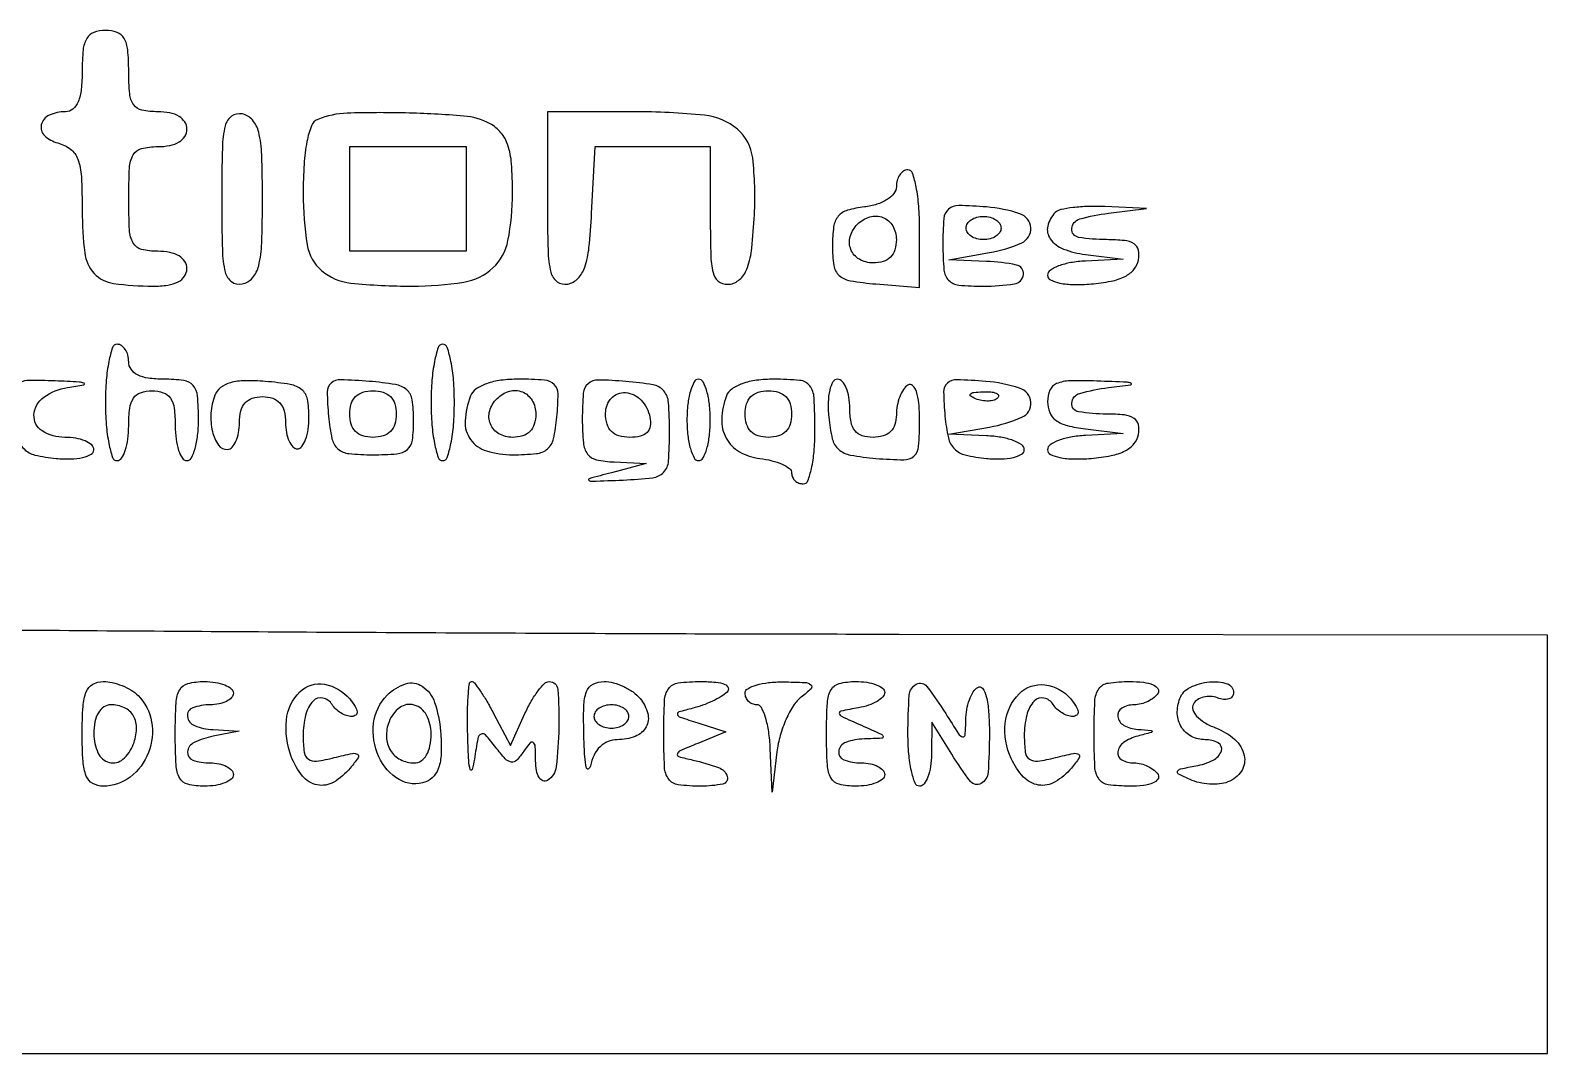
# Model space of a CAD drawing. Extents: x 11 to 262, y 0 to 113.
# Drawn here: x 131.5 to 262, y 0 to 88 of the extents above; entities that cross this region are included whole.
import ezdxf

# ---------------------------------------------------------------- set-up
doc = ezdxf.new("R2010")
doc.units = 0

msp = doc.modelspace()

# ---------------------------------------------------------------- linework, layer by layer
for points in [[(136, 84.5, -0.026079), (135.918056, 82.929992, -0.071689), (135.647073, 81.857224, -0.120165), (135.190992, 81.231359, -0.177291), (134.559017, 81, 0.10666), (133.169057, 80.700082, 0.230131), (132.486541, 79.878794, 0.269931), (132.760615, 78.947802, 0.126016), (133.899384, 78.316061, -0.09932), (134.993386, 77.782503, -0.14423), (135.624443, 76.921615, -0.074063), (135.92625, 75.41895, -0.012589), (136, 72.490357, 0.029338), (136.213188, 68.860199, 0.160249), (137.03117, 67.100444, 0.171432), (138.700417, 66.234974, 0.034704), (142.081787, 66, 0.035349), (143.358016, 66.09034, 0.083558), (144.263631, 66.378503, 0.125617), (144.801862, 66.855082, 0.150151), (145, 67.5, 0.140575), (144.822179, 68.11998, 0.118484), (144.333333, 68.6, 0.088208), (143.543379, 68.90137, 0.04716), (142.5, 69, -0.058662), (141.093239, 69.165617, -0.210352), (140.388889, 69.7, -0.114574), (140.068074, 70.820113, -0.012699), (140, 73.5, -0.012699), (140.068074, 76.179887, -0.114574), (140.388889, 77.3, -0.210352), (141.093239, 77.834383, -0.058662), (142.5, 78, 0.04716), (143.543379, 78.09863, 0.088208), (144.333333, 78.4, 0.118484), (144.822179, 78.88002, 0.140575), (145, 79.5, 0.140575), (144.822179, 80.11998, 0.118484), (144.333333, 80.6, 0.088208), (143.543379, 80.90137, 0.04716), (142.5, 81, -0.050766), (141.13778, 81.138668, -0.189121), (140.428571, 81.6, -0.13443), (140.084309, 82.534425, -0.021436), (140, 84.5, 0.022514), (139.917816, 86.32428, 0.10769), (139.607143, 87.3125, 0.177212), (139.002462, 87.822713, 0.087745), (138, 88, 0.087745), (136.997538, 87.822713, 0.177212), (136.392857, 87.3125, 0.10769), (136.082184, 86.32428, 0.022514)], [(156.25, 80.337719, 0.209103), (155.709523, 79.785887, 0.042385), (155.324572, 78.437127, 0.033172), (155.077326, 76.500487, 0.015167), (155, 73.95185, 0.039149), (155.34569, 69.543558, 0.179438), (156.581269, 67.342972, 0.151498), (159.093674, 66.270726, 0.025673), (164.36283, 66, 0.039688), (168.817702, 66.354169, 0.148759), (171.311374, 67.571141, 0.159278), (172.607969, 69.913708, 0.04744), (173, 74.036245, 0.017891), (172.910581, 76.534365, 0.061029), (172.598293, 78.128361, 0.095066), (172.00749, 79.197249, 0.096524), (171.065741, 79.964816, 0.103195), (168.801687, 80.629938, 0.013728), (163.796592, 80.893544, 0.014563), (158.785732, 80.873702, 0.087836)], [(176, 73.426676, 0.005848), (176.050953, 69.07044, 0.053492), (176.296775, 67.194157, 0.180226), (176.842536, 66.385672, 0.204912), (177.75, 66.186394, 0.156356), (178.621488, 66.660526, 0.10964), (179.203903, 67.623548, 0.055818), (179.571826, 69.316498, 0.012571), (179.799904, 72.259718), (180.099808, 78), (185.049904, 78), (190, 78), (190, 71.926676, 0.008037), (190.054868, 68.513391, 0.066037), (190.308327, 66.98207, 0.199387), (190.852728, 66.321819, 0.170556), (191.75, 66.186394, 0.154675), (192.618899, 66.655427, 0.109921), (193.201465, 67.60575, 0.056618), (193.56989, 69.270034, 0.01302), (193.796388, 72.141901, 0.041611), (193.647291, 77.027506, 0.189749), (192.337547, 79.490594, 0.15323), (189.501161, 80.699636, 0.024716), (183.428571, 81), (176, 81)], [(148, 73.5, 0.005762), (148.050749, 69.096489, 0.053034), (148.296196, 67.204627, 0.179755), (148.842048, 66.390612, 0.206523), (149.75, 66.190371, 0.170314), (150.641835, 66.710094, 0.11824), (151.175171, 67.759066, 0.050515), (151.437138, 69.701715, 0.008274), (151.5, 73.5, 0.008274), (151.437138, 77.298285, 0.050515), (151.175171, 79.240934, 0.11824), (150.641835, 80.289906, 0.170314), (149.75, 80.809629, 0.206523), (148.842048, 80.609388, 0.179755), (148.296196, 79.795373, 0.053034), (148.050749, 77.903511, 0.005762)], [(206, 74.566422, -0.167403), (205.798292, 73.980845, -0.085358), (205.21525, 73.45164, -0.067043), (204.331436, 73.043259, -0.046132), (203.25, 72.816422, 0.042092), (201.792364, 72.522927, 0.150028), (201.005535, 72.006675, 0.139442), (200.611553, 71.112943, 0.034539), (200.5, 69.5, 0.036644), (200.626741, 67.772952, 0.177086), (201.088364, 66.921996, 0.140701), (202.057556, 66.461398, 0.020378), (204.25, 66.189635), (208, 65.879269), (208, 70.939635, 0.018604), (207.927803, 72.879344, 0.030183), (207.70625, 74.513518, 0.030858), (207.389969, 75.717961, 0.323722), (207, 76, 0.141966), (206.61866, 75.889499, 0.099733), (206.29375, 75.578887, 0.084571), (206.074875, 75.114381, 0.068006)], [(206, 70, -0.072254), (205.873159, 69.126841, -0.124864), (205.5, 68.5, -0.124864), (204.873159, 68.126841, -0.072254), (204, 68, -0.130671), (202.822676, 68.31303, -0.169225), (202.094426, 69.150455, -0.166841), (202.038601, 70.268934, -0.126831), (202.666667, 71.333333, -0.126831), (203.731066, 71.961399, -0.166841), (204.849545, 71.905574, -0.169225), (205.68697, 71.177324, -0.130671)], [(210, 69.560365, 0.02097), (210.091254, 67.385489, 0.175), (210.495761, 66.504312, 0.178388), (211.36579, 66.093777, 0.021959), (213.5, 66, 0.038202), (216.15957, 66.203501, 0.337314), (216.927044, 66.999104, 0.389741), (216.334294, 67.818059, 0.040156), (213.75, 68.131641), (210.5, 68.263282), (214, 68.881641, 0.060008), (216.77771, 69.724912, 0.314749), (217.562268, 71.015202, 0.306579), (216.623941, 72.227944, 0.058754), (213.75, 72.810365, 0.016266), (211.363296, 72.929913, 0.18497), (210.491523, 72.613383, 0.197739), (210.085176, 71.805979, 0.018958)], [(215, 71, -0.148195), (214.884432, 70.618646, -0.098894), (214.559375, 70.29375, -0.082425), (214.073457, 70.074694, -0.064853), (213.5, 70, -0.064853), (212.926543, 70.074694, -0.082425), (212.440625, 70.29375, -0.098894), (212.115568, 70.618646, -0.148195), (212, 71, -0.148195), (212.115568, 71.381354, -0.098894), (212.440625, 71.70625, -0.082425), (212.926543, 71.925306, -0.064853), (213.5, 72, -0.064853), (214.073457, 71.925306, -0.082425), (214.559375, 71.70625, -0.098894), (214.884432, 71.381354, -0.148195)], [(219.666667, 72.333333, 0.138585), (219.017637, 71.172976, 0.217249), (219.233544, 70.069862, 0.146591), (220.362588, 69.196211, 0.061071), (222.25, 68.723396), (225.5, 68.320074), (222.25, 68.160037, 0.030817), (221.005058, 68.02151, 0.04673), (219.954688, 67.735529, 0.058327), (219.223076, 67.358598, 0.249634), (219, 66.939635, 0.287686), (219.251688, 66.538403, 0.063206), (220.058994, 66.267222, 0.045706), (221.255362, 66.139355, 0.024476), (222.741683, 66.189635, 0.027614), (224.469112, 66.429497, 0.068885), (225.672037, 66.842523, 0.101082), (226.432549, 67.44476, 0.128769), (226.815008, 68.25, 0.098744), (226.806905, 69.097355, 0.201743), (226.435737, 69.634623, 0.117408), (225.606139, 69.922826, 0.025158), (224.073324, 70, -0.041234), (221.66802, 70.1987, -0.388842), (221.082673, 70.946328, -0.315141), (221.767071, 71.778902, -0.037197), (224.25, 72.276604), (227.5, 72.679926), (223.916667, 72.839963, 0.017925), (222.495773, 72.852447, 0.022901), (221.190104, 72.757156, 0.021712), (220.130306, 72.583882, 0.146004)], [(138, 56, 0.01883), (138.072205, 54.083446, 0.03053), (138.29375, 52.46875, 0.031449), (138.610183, 51.280551, 0.322437), (139, 51, 0.254951), (139.384262, 51.209557, 0.06271), (139.70625, 51.88125, 0.048861), (139.927234, 52.850749, 0.031626), (140, 54, -0.030703), (140.092253, 55.500917, -0.116834), (140.416667, 56.375, -0.166173), (141.024683, 56.840542, -0.081208), (142, 57, -0.081208), (142.975317, 56.840542, -0.166173), (143.583333, 56.375, -0.116834), (143.907747, 55.500917, -0.030703), (144, 54, 0.031626), (144.072766, 52.850749, 0.048861), (144.29375, 51.88125, 0.06271), (144.615738, 51.209557, 0.254951), (145, 51, 0.277684), (145.385692, 51.232098, 0.052312), (145.70625, 52.028125, 0.042582), (145.927458, 53.158889, 0.027026), (146, 54.5, 0.021354), (145.911937, 56.561026, 0.157079), (145.535714, 57.458333, 0.185552), (144.739808, 57.888231, 0.032088), (143, 58, -0.033607), (141.677925, 58.088963, -0.082504), (140.75, 58.375, -0.12651), (140.202091, 58.851045, -0.152103), (140, 59.5, 0.064853), (139.925306, 60.073457, 0.082425), (139.70625, 60.559375, 0.098894), (139.381354, 60.884432, 0.148195), (139, 61, 0.322437), (138.610183, 60.719449, 0.031449), (138.29375, 59.53125, 0.03053), (138.072205, 57.916554, 0.01883)], [(166, 56, 0.01883), (166.072205, 54.083446, 0.03053), (166.29375, 52.46875, 0.031449), (166.610183, 51.280551, 0.322437), (167, 51, 0.322437), (167.389817, 51.280551, 0.031449), (167.70625, 52.46875, 0.03053), (167.927795, 54.083446, 0.01883), (168, 56, 0.01883), (167.927795, 57.916554, 0.03053), (167.70625, 59.53125, 0.031449), (167.389817, 60.719449, 0.322437), (167, 61, 0.322437), (166.610183, 60.719449, 0.031449), (166.29375, 59.53125, 0.03053), (166.072205, 57.916554, 0.01883)], [(130.186642, 54.75, 0.032293), (130.480033, 52.939866, 0.14096), (131, 52, 0.14096), (131.939866, 51.480033, 0.032293), (133.75, 51.186642, 0.029775), (135.01383, 51.14038, 0.051008), (136.059583, 51.271648, 0.070483), (136.76996, 51.545163, 0.272062), (137, 51.936642, 0.216704), (136.814992, 52.343465, 0.078918), (136.265625, 52.687638, 0.060011), (135.457213, 52.922101, 0.040624), (134.5, 53, -0.140518), (132.566121, 53.554437, -0.27425), (131.854581, 54.931099, -0.22705), (132.694483, 56.451059, -0.117815), (134.75, 57.283746, 0.006672), (136.142497, 57.51374, 0.712067), (136.163327, 57.646009, 0.110561), (135.754304, 57.758864, 0.002429), (133.686642, 57.850168, 0.014496), (131.269531, 57.875021, 0.178404), (130.424798, 57.54563, 0.216431), (130.082321, 56.777938, 0.022366)], [(147.40739, 56.619258, 0.075273), (147.069146, 55.078813, 0.074192), (147.199327, 53.499262, 0.095064), (147.718997, 52.335275, 0.262531), (148.5, 51.960067, 0.199167), (148.884146, 52.149821, 0.075703), (149.211802, 52.663626, 0.059575), (149.43815, 53.401734, 0.04255), (149.518901, 54.262888, -0.057368), (149.643605, 55.271132, -0.122383), (150.004651, 55.962566, -0.135122), (150.619204, 56.362922, -0.07735), (151.5, 56.5, -0.07735), (152.380796, 56.362922, -0.135122), (152.995349, 55.962566, -0.122383), (153.356395, 55.271132, -0.057368), (153.481099, 54.262888, 0.042703), (153.561757, 53.405534, 0.061593), (153.788198, 52.679142, 0.080074), (154.116134, 52.184049, 0.206116), (154.5, 52.012888, 0.243568), (154.883495, 52.205257, 0.069547), (155.20625, 52.811598, 0.053044), (155.427107, 53.6976, 0.034591), (155.5, 54.75, 0.04564), (155.359231, 56.288952, 0.17806), (154.880102, 57.097655, 0.130572), (153.889436, 57.54462, 0.02041), (151.741963, 57.810844, 0.024427), (149.988033, 57.869942, 0.063363), (148.738444, 57.691656, 0.095996), (147.899886, 57.276526, 0.139214)], [(157.181836, 54.814429, 0.02781), (157.476572, 52.881379, 0.163687), (157.98909, 52.009471, 0.155541), (158.939187, 51.600722, 0.024423), (161, 51.5, 0.021354), (163.061026, 51.588063, 0.157079), (163.958333, 51.964286, 0.185552), (164.388231, 52.760192, 0.032088), (164.5, 54.5, 0.036926), (164.371917, 56.231957, 0.178941), (163.905617, 57.081931, 0.1395), (162.924583, 57.541004, 0.019578), (160.681836, 57.814429, 0.013428), (158.222634, 57.950587, 0.186385), (157.39904, 57.659173, 0.22315), (157.064311, 56.915749, 0.019917)], [(169.384042, 56.558413, 0.078015), (168.923814, 54.406487, 0.170984), (169.389154, 52.81056, 0.166017), (170.76663, 51.828501, 0.072709), (173.013695, 51.5, 0.024561), (175.055901, 51.600377, 0.15353), (176.00646, 52.005525, 0.164115), (176.520429, 52.867091, 0.029116), (176.813358, 54.75, 0.023078), (176.913086, 56.743963, 0.201156), (176.580507, 57.545768, 0.179312), (175.752461, 57.921266, 0.017723), (173.531974, 58, 0.031403), (172.008362, 57.904213, 0.052276), (170.757396, 57.611271, 0.067012), (169.853579, 57.154084, 0.151712)], [(179, 54.560365, 0.021579), (179.088182, 52.518071, 0.139808), (179.451406, 51.565004, 0.181573), (180.212559, 51.077525, 0.041875), (181.75, 50.881685), (184.5, 50.76337), (181.5, 49.962089, 0.002507), (179.578266, 49.438469, 0.650595), (179.55901, 49.307689, 0.151435), (179.86702, 49.224825, 0.001148), (182.5, 49.330404, 0.017182), (185.05318, 49.526705, 0.175535), (185.9894, 49.988951, 0.175714), (186.411901, 50.943327, 0.017224), (186.5, 53.5, 0.017877), (186.410315, 56.00759, 0.162531), (185.996227, 57.004337, 0.173702), (185.079051, 57.518373, 0.021075), (182.75, 57.810365, 0.016266), (180.363296, 57.929913, 0.18497), (179.491523, 57.613383, 0.197739), (179.085176, 56.805979, 0.018958)], [(188, 54.5, 0.027026), (188.072542, 53.158889, 0.042582), (188.29375, 52.028125, 0.052312), (188.614308, 51.232098, 0.277684), (189, 51, 0.277684), (189.385692, 51.232098, 0.052312), (189.70625, 52.028125, 0.042582), (189.927458, 53.158889, 0.027026), (190, 54.5, 0.027026), (189.927458, 55.841111, 0.042582), (189.70625, 56.971875, 0.052312), (189.385692, 57.767902, 0.277684), (189, 58, 0.277684), (188.614308, 57.767902, 0.052312), (188.29375, 56.971875, 0.042582), (188.072542, 55.841111, 0.027026)], [(191.384042, 56.558413, 0.082989), (190.983197, 54.589162, 0.132343), (191.369079, 52.92573, 0.141581), (192.50922, 51.755552, 0.100889), (194.258551, 51.183578, -0.031763), (195.308492, 50.994236, -0.046503), (196.194699, 50.685866, -0.05686), (196.812266, 50.314502, -0.233036), (197, 49.933578, 0.106285), (197.076582, 49.577379, 0.099372), (197.29375, 49.274238, 0.096084), (197.618255, 49.071025, 0.092235), (198, 49, 0.31052), (198.388512, 49.267028, 0.036969), (198.70625, 50.321875, 0.033738), (198.927717, 51.775243, 0.020945), (199, 53.5, 0.012021), (198.929722, 56.422737, 0.15556), (198.553812, 57.431428, 0.205781), (197.703769, 57.895285, 0.023412), (195.468615, 58, 0.032402), (193.978967, 57.903364, 0.052479), (192.745453, 57.608782, 0.066648), (191.849538, 57.150997, 0.150855)], [(200.186642, 54.75, 0.032999), (200.492335, 52.880663, 0.157075), (201.041759, 51.96341, 0.137093), (202.067229, 51.471804, 0.022995), (204.25, 51.189635, 0.016334), (206.643183, 51.070089, 0.187206), (207.512416, 51.390225, 0.196218), (207.916528, 52.205309, 0.018193), (208, 54.498652, 0.022524), (207.935363, 55.932796, 0.057949), (207.723617, 56.946883, 0.122954), (207.398167, 57.458794, 0.340681), (207, 57.5, 0.111412), (206.616444, 57.123976, 0.050262), (206.29375, 56.49335, 0.046318), (206.074077, 55.729296, 0.046881), (206, 54.940983, -0.077002), (205.870271, 54.103605, -0.12387), (205.492399, 53.492623, -0.121293), (204.863653, 53.12506, -0.072026), (204, 53, -0.07578), (203.064742, 53.142566, -0.149477), (202.45, 53.5625, -0.124434), (202.106468, 54.317234, -0.044917), (202, 55.5, 0.040624), (201.922101, 56.457213, 0.060011), (201.687638, 57.265625, 0.078918), (201.343465, 57.814992, 0.216704), (200.936642, 58, 0.272062), (200.545163, 57.76996, 0.070483), (200.271648, 57.059583, 0.051008), (200.14038, 56.01383, 0.029775)], [(210.181836, 54.814429, 0.030869), (210.47656, 52.957682, 0.140406), (210.994213, 52.005884, 0.142952), (211.931849, 51.481774, 0.032412), (213.75, 51.186642, 0.029775), (215.01383, 51.14038, 0.051008), (216.059583, 51.271648, 0.070483), (216.76996, 51.545163, 0.272062), (217, 51.936642, 0.250714), (216.776287, 52.354749, 0.05903), (216.045312, 52.726308, 0.047072), (214.994957, 53.003785, 0.030939), (213.75, 53.131641), (210.5, 53.263282), (214, 53.881641, 0.059693), (216.794809, 54.728186, 0.319821), (217.565474, 56.018656, 0.30362), (216.603114, 57.232684, 0.057264), (213.681836, 57.814429, 0.013428), (211.222634, 57.950587, 0.186385), (210.39904, 57.659173, 0.22315), (210.064311, 56.915749, 0.019917)], [(219, 56.063358, 0.100783), (219.189458, 55.132978, 0.1371), (219.721605, 54.467164, 0.094495), (220.6923, 54.015404, 0.030931), (222.25, 53.723396), (225.5, 53.320074), (222.25, 53.160037, 0.030817), (221.005058, 53.02151, 0.04673), (219.954688, 52.735529, 0.058327), (219.223076, 52.358598, 0.249634), (219, 51.939635, 0.287686), (219.251688, 51.538403, 0.063206), (220.058994, 51.267222, 0.045706), (221.255362, 51.139355, 0.024476), (222.741683, 51.189635, 0.027614), (224.469112, 51.429497, 0.068885), (225.672037, 51.842523, 0.101082), (226.432549, 52.44476, 0.128769), (226.815008, 53.25, 0.098744), (226.806905, 54.097355, 0.201743), (226.435737, 54.634623, 0.117408), (225.606139, 54.922826, 0.025158), (224.073324, 55, -0.041234), (221.66802, 55.1987, -0.388842), (221.082673, 55.946328, -0.315141), (221.767071, 56.778902, -0.037197), (224.25, 57.276604, 0.002653), (226.166413, 57.524759, 0.719386), (226.188009, 57.637368, 0.118219), (225.841014, 57.736282, 0.001178), (223.25, 57.839963, 0.014706), (220.92563, 57.859091, 0.093967), (219.777971, 57.616199, 0.193475), (219.205815, 57.05225, 0.10296)], [(163, 55, -0.072254), (162.873159, 54.126841, -0.124864), (162.5, 53.5, -0.124864), (161.873159, 53.126841, -0.072254), (161, 53, -0.072254), (160.126841, 53.126841, -0.124864), (159.5, 53.5, -0.124864), (159.126841, 54.126841, -0.072254), (159, 55, -0.072254), (159.126841, 55.873159, -0.124864), (159.5, 56.5, -0.124864), (160.126841, 56.873159, -0.072254), (161, 57, -0.072254), (161.873159, 56.873159, -0.124864), (162.5, 56.5, -0.124864), (162.873159, 55.873159, -0.072254)], [(175, 55, -0.072254), (174.873159, 54.126841, -0.124864), (174.5, 53.5, -0.124864), (173.873159, 53.126841, -0.072254), (173, 53, -0.130671), (171.822676, 53.31303, -0.169225), (171.094426, 54.150455, -0.166841), (171.038601, 55.268934, -0.126831), (171.666667, 56.333333, -0.126831), (172.731066, 56.961399, -0.166841), (173.849545, 56.905574, -0.169225), (174.68697, 56.177324, -0.130671)], [(184.811841, 54.738516, -0.081073), (184.83397, 53.961175, -0.164476), (184.565907, 53.419258, -0.142094), (183.988401, 53.101437, -0.055256), (183.073324, 53, -0.067185), (182.143857, 53.125458, -0.12999), (181.5, 53.5, -0.12999), (181.125458, 54.143857, -0.067185), (181, 55.073324, -0.188778), (181.511028, 56.378606, -0.232055), (182.717666, 56.844438, -0.183129), (184.06416, 56.194252, -0.143076)], [(197, 55, -0.072254), (196.873159, 54.126841, -0.124864), (196.5, 53.5, -0.124864), (195.873159, 53.126841, -0.072254), (195, 53, -0.072254), (194.126841, 53.126841, -0.124864), (193.5, 53.5, -0.124864), (193.126841, 54.126841, -0.072254), (193, 55, -0.072254), (193.126841, 55.873159, -0.124864), (193.5, 56.5, -0.124864), (194.126841, 56.873159, -0.072254), (195, 57, -0.072254), (195.873159, 56.873159, -0.124864), (196.5, 56.5, -0.124864), (196.873159, 55.873159, -0.072254)], [(214.729167, 56.395833, -0.126455), (214.402231, 56.202593, -0.060344), (213.916927, 56.123424, -0.05415), (213.359369, 56.160852, -0.051402), (212.8125, 56.316886, -0.054073), (212.395823, 56.538436, -0.470617), (212.37858, 56.720685, -0.168741), (212.670344, 56.862007, -0.018894), (213.416667, 56.921053, -0.028489), (214.112848, 56.910055, -0.077125), (214.592839, 56.799335, -0.208169), (214.77538, 56.614691, -0.296942)], [(140.8, 30.8, -0.155225), (141.965617, 28.546813, -0.134958), (141.70231, 25.89258, -0.138244), (140.131204, 23.790858, -0.165006), (137.8, 23, -0.130595), (136.904061, 23.238071, -0.169303), (136.35, 23.875, -0.080495), (136.070298, 25.126596, -0.014806), (136, 27.5, -0.014806), (136.070298, 29.873404, -0.080495), (136.35, 31.125, -0.169303), (136.904061, 31.761929, -0.130595), (137.8, 32, -0.056383), (138.577103, 31.91209, -0.038823), (139.42375, 31.6475, -0.039117), (140.209158, 31.259641, -0.062206)], [(149, 31, -0.191087), (148.848523, 30.618118, -0.088204), (148.4125, 30.29375, -0.068025), (147.765418, 30.073693, -0.048028), (147, 30, 0.08744), (145.502957, 29.736181, 0.34768), (145.045799, 28.995055, 0.278766), (145.655576, 28.209738, 0.076747), (147.25, 27.863818), (149.5, 27.727636), (147.25, 27.294267, 0.064168), (145.634855, 26.761821, 0.259516), (145.056783, 25.945843, 0.352691), (145.506674, 25.243334, 0.08094), (147, 25, -0.048028), (147.765418, 24.926307, -0.068025), (148.4125, 24.70625, -0.088204), (148.848523, 24.381882, -0.191087), (149, 24, -0.226478), (148.817169, 23.617064, -0.074992), (148.265625, 23.29375, -0.057076), (147.457356, 23.073116, -0.038131), (146.5, 23, -0.058662), (145.093239, 23.165617, -0.210352), (144.388889, 23.7, -0.114574), (144.068074, 24.820113, -0.012699), (144, 27.5, -0.012699), (144.068074, 30.179887, -0.114574), (144.388889, 31.3, -0.210352), (145.093239, 31.834383, -0.058662), (146.5, 32, -0.038131), (147.457356, 31.926884, -0.057076), (148.265625, 31.70625, -0.074992), (148.817169, 31.382936, -0.226478)], [(159, 30.5, -0.030163), (159.468844, 29.860221, -0.113412), (159.636582, 29.395293, -0.26259), (159.521202, 29.117132, -0.167546), (159.181462, 29, -0.082044), (158.728193, 29.07488, -0.053446), (158.245907, 29.298542, -0.052251), (157.80901, 29.627532, -0.066946), (157.489919, 30.016312, 0.201627), (156.694576, 30.583277, 0.267153), (155.862309, 30.325161, 0.128272), (155.2129, 29.115818, 0.059483), (155, 27.332575, 0.031568), (155.089738, 25.912628, 0.21115), (155.446453, 25.320784, 0.191336), (156.149088, 25.153231, 0.025479), (157.674632, 25.454474, -0.008057), (159.240652, 25.820802, -0.199615), (159.66845, 25.742791, -0.424788), (159.726299, 25.44677, -0.020586), (159.052187, 24.562882, -0.087059), (157.623134, 23.348436, -0.183437), (156.209314, 23.108837, -0.175793), (154.950028, 23.868828, -0.079278), (153.975106, 25.565475, -0.115306), (153.555862, 28.681921, -0.176447), (154.717571, 31.116783, -0.243724), (156.832754, 31.766915, -0.176331)], [(166.810844, 27.733647, -0.024203), (166.872111, 25.948744, -0.067154), (166.687098, 24.709439, -0.102785), (166.249677, 23.883703, -0.128802), (165.548109, 23.380088, -0.227506), (163.263279, 23.56554, -0.15709), (161.501995, 25.530561, -0.134429), (161.060813, 28.412831, -0.169092), (162.229187, 30.829187, -0.117243), (163.810089, 31.802754, -0.232231), (165.23419, 31.605239, -0.164535), (166.301266, 30.202912, -0.060475)], [(171.376246, 29.251431), (172.816367, 26.502863), (174.068698, 29.251431, -0.023601), (174.609638, 30.304013, -0.032168), (175.199756, 31.192608, -0.033468), (175.758889, 31.833397, -0.199182), (176.160515, 32, -0.392785), (176.889464, 31.322897, -0.023153), (176.979774, 28.029597, -0.02439), (176.753027, 24.683084, -0.229085), (176, 23.5, -0.230717), (175.618668, 23.46171, -0.170792), (175.287349, 23.736132, -0.092155), (175.061146, 24.342709, -0.041654), (174.984687, 25.190983, 0.011334), (174.948608, 26.42208, 0.215183), (174.776385, 26.756255, 0.409488), (174.505475, 26.727352, 0.024376), (173.965684, 26, -0.042323), (173.361511, 25.244101, -0.242466), (172.892088, 25.08008, -0.174996), (172.381086, 25.350078, -0.021345), (171.555969, 26.3386, 0.016441), (170.674338, 27.416131, 0.351495), (170.295406, 27.483586, 0.225673), (170.020411, 27.104071, 0.008617), (169.724804, 25.3386, -0.030301), (169.532129, 24.431285, -0.752172), (169.369664, 24.429467, -0.060218), (169.234869, 25.205832, -0.005021), (169.149832, 27.25, -0.009237), (169.126044, 29.07128, -0.015372), (169.181507, 30.604688, -0.009133), (169.286661, 31.836453, -0.384235), (169.468063, 32, -0.231006), (169.71627, 31.878861, -0.013963), (170.221667, 31.192608, -0.018578), (170.790475, 30.304606, -0.012481)], [(183.963645, 30.543805, -0.108829), (184.625472, 29.259792, -0.193054), (184.48238, 28.095602, -0.177268), (183.550367, 27.284422, -0.09158), (182.010534, 27, 0.09801), (181.212531, 26.842059, 0.095937), (180.527995, 26.391535, 0.087055), (180.012516, 25.675189, 0.065043), (179.705733, 24.75, -0.200632), (179.531558, 24.487763, -0.525484), (179.359663, 24.55625, -0.039868), (179.215645, 25.547331, -0.008987), (179.136182, 27.25, -0.012437), (179.126288, 29.861155, -0.082765), (179.366432, 31.135662, -0.187088), (179.920774, 31.766059, -0.12048), (180.877555, 32, -0.065891), (181.685039, 31.893125, -0.044454), (182.558586, 31.572243, -0.044401), (183.363123, 31.101256, -0.065017)], [(191.45, 31.097065, -0.056281), (190.945999, 30.715858, -0.023423), (190.191563, 30.315115, -0.022817), (189.335388, 29.957346, -0.027362), (188.5, 29.703062, 0.01002), (187.294698, 29.381379, 0.427579), (187.183691, 29.169107, 0.233289), (187.411862, 28.940592, 0.005235), (188.926261, 28.443273), (191.352521, 27.674551), (188.926261, 26.684955, 0.005739), (187.41068, 26.046411, 0.221441), (187.173219, 25.77823, 0.420494), (187.30117, 25.547987, 0.012167), (188.5, 25.250615, -0.032306), (190.719213, 24.604292, -0.234477), (191.463813, 23.824278, -0.44465), (191.086567, 23.188102, -0.04973), (189.2, 23, -0.030449), (187.236824, 23.119664, -0.210764), (186.427778, 23.601562, -0.143449), (186.069037, 24.638107, -0.01206), (186, 27.5, -0.01206), (186.069037, 30.361893, -0.143449), (186.427778, 31.398438, -0.210764), (187.236824, 31.880336, -0.030449), (189.2, 32, -0.021723), (190.466305, 31.944958, -0.073822), (191.267869, 31.753677, -0.226289), (191.543467, 31.454312, -0.284794)], [(197.828038, 30.665017, 0.088797), (197.156456, 29.934715, 0.037374), (196.524427, 28.754604, 0.035468), (196.021416, 27.359629, 0.038641), (195.738075, 25.94682), (195.320074, 22.5), (195.160037, 26.25, 0.025125), (195.026177, 27.686911, 0.039239), (194.753261, 28.898438, 0.04607), (194.396889, 29.760298, 0.278546), (194, 30, -0.099038), (193.618362, 30.076342, -0.097945), (193.29375, 30.29375, -0.097945), (193.076342, 30.618362, -0.099038), (193, 31, -0.268805), (193.221792, 31.382742, -0.057782), (193.954688, 31.696908, -0.045721), (195.004788, 31.90776, -0.02915), (196.25, 31.968197, -0.007723), (198.136692, 31.920584, -0.163846), (198.652883, 31.723051, -0.447688), (198.666008, 31.383613, -0.029372)], [(205, 31.069551, -0.198959), (204.840394, 30.684324, -0.063208), (204.339063, 30.296063, -0.051776), (203.611329, 29.962955, -0.037904), (202.75, 29.742988, 0.006163), (201.235924, 29.45715, 0.404164), (201.097909, 29.257006, 0.248474), (201.283464, 29.013713, 0.003569), (203, 28.236823, -0.002547), (204.699046, 27.472029, -0.237529), (204.863599, 27.267004, -0.462888), (204.749798, 27.1195, -0.004616), (203.25, 27.063386, 0.077826), (201.657506, 26.767833, 0.285223), (201.043182, 26.002319, 0.349479), (201.498472, 25.262794, 0.086849), (203, 25, -0.048028), (203.765418, 24.926307, -0.068025), (204.4125, 24.70625, -0.088204), (204.848523, 24.381882, -0.191087), (205, 24, -0.226478), (204.817169, 23.617064, -0.074992), (204.265625, 23.29375, -0.057076), (203.457356, 23.073116, -0.038131), (202.5, 23, -0.058662), (201.093239, 23.165617, -0.210352), (200.388889, 23.7, -0.114574), (200.068074, 24.820113, -0.012699), (200, 27.5, -0.012699), (200.068074, 30.179887, -0.114574), (200.388889, 31.3, -0.210352), (201.093239, 31.834383, -0.058662), (202.5, 32, -0.035408), (203.457508, 31.932109, -0.053733), (204.265625, 31.726681, -0.070209), (204.820103, 31.426295, -0.237871)], [(210.241774, 29.25, 0.004457), (211.33783, 27.516863, 0.173125), (211.694433, 27.24288, 0.486787), (211.919488, 27.394801, 0.01471), (211.973391, 28.690983, -0.041397), (212.057525, 29.574967, -0.043215), (212.285933, 30.419912, -0.04721), (212.614078, 31.108447, -0.120106), (213, 31.5, -0.397171), (213.407294, 31.416353, -0.091154), (213.729054, 30.715335, -0.045191), (213.937148, 29.410761, -0.016966), (214, 27.559017, -0.016654), (213.887566, 24.184351, -0.254063), (213.283997, 23.230586, -0.371501), (212.374807, 23.41717, -0.025503), (210.758226, 25.75), (209.053219, 28.5), (209.026609, 25.75, -0.034558), (208.943476, 24.696714, -0.052408), (208.714067, 23.807813, -0.067969), (208.385538, 23.196337, -0.239965), (208, 23, -0.31052), (207.611488, 23.267028, -0.036969), (207.29375, 24.321875, -0.033738), (207.072283, 25.775243, -0.020945), (207, 27.5, -0.016999), (207.113376, 30.83378, -0.257422), (207.718333, 31.773674, -0.367699), (208.628191, 31.580021, -0.02535)], [(221, 30.5, -0.030163), (221.468844, 29.860221, -0.113412), (221.636582, 29.395293, -0.26259), (221.521202, 29.117132, -0.167546), (221.181462, 29, -0.082044), (220.728193, 29.07488, -0.053446), (220.245907, 29.298542, -0.052251), (219.80901, 29.627532, -0.066946), (219.489919, 30.016312, 0.201627), (218.694576, 30.583277, 0.267153), (217.862309, 30.325161, 0.128272), (217.2129, 29.115818, 0.059483), (217, 27.332575, 0.031568), (217.089738, 25.912628, 0.21115), (217.446453, 25.320784, 0.191336), (218.149088, 25.153231, 0.025479), (219.674632, 25.454474, -0.008057), (221.240652, 25.820802, -0.199615), (221.66845, 25.742791, -0.424788), (221.726299, 25.44677, -0.020586), (221.052187, 24.562882, -0.086927), (219.647054, 23.368132, -0.173348), (218.231602, 23.09892, -0.16795), (216.934503, 23.787666, -0.080761), (215.87568, 25.373507, -0.131939), (215.36733, 28.423318, -0.173713), (216.562565, 30.95432, -0.231514), (218.781175, 31.715733, -0.190676)], [(228.5, 31, -0.08825), (228.157656, 30.617164, -0.053305), (227.640225, 30.29375, -0.051278), (227.038022, 30.074167, -0.061875), (226.440983, 30, 0.133805), (225.377182, 29.710127, 0.304891), (225.034023, 28.994003, 0.234999), (225.563662, 28.230748, 0.109522), (226.75, 27.883999, -0.002113), (227.923939, 27.801199, -0.392517), (228, 27.719237, -0.339035), (227.926177, 27.622879, -0.001923), (226.75, 27.310674, 0.086336), (225.543296, 26.760384, 0.212555), (225.043784, 25.94898, 0.309865), (225.386907, 25.270168, 0.126116), (226.440983, 25, -0.061875), (227.038022, 24.925833, -0.051278), (227.640225, 24.70625, -0.053305), (228.157656, 24.382836, -0.08825), (228.5, 24, -0.297719), (228.490145, 23.608231, -0.145541), (228.083987, 23.281216, -0.069343), (227.243706, 23.066344, -0.027979), (226.059017, 23, -0.034351), (224.210243, 23.127164, -0.212207), (223.419945, 23.617765, -0.138005), (223.068645, 24.668167, -0.012119), (223, 27.5, -0.012119), (223.068645, 30.331833, -0.138005), (223.419945, 31.382235, -0.212207), (224.210243, 31.872836, -0.034351), (226.059017, 32, -0.027979), (227.243706, 31.933656, -0.069343), (228.083987, 31.718784, -0.145541), (228.490145, 31.391769, -0.297719)], [(235, 31.031385, -0.170338), (234.886291, 30.707295, -0.150241), (234.589088, 30.504982, -0.106442), (234.136572, 30.465361, -0.060487), (233.601151, 30.599558, 0.078298), (233.016916, 30.724164, 0.076935), (232.418949, 30.66434, 0.081899), (231.899378, 30.434357, 0.109705), (231.540976, 30.066301, 0.224191), (231.486048, 29.580048, 0.105423), (231.818108, 29.024416, 0.072083), (232.498924, 28.47596, 0.042751), (233.439826, 28.022878, -0.091832), (235.094912, 27.016152, -0.155622), (235.9108, 25.631304, -0.204771), (235.66798, 24.299314, -0.156282), (234.5, 23.361626, -0.068545), (233.798461, 23.197713, -0.03911), (232.926563, 23.185092, -0.038254), (232.030141, 23.311578, -0.051053), (231.25, 23.568952, -0.01417), (230.272589, 24.039913, -0.392267), (230.184188, 24.28529, -0.245429), (230.437676, 24.493484, -0.008269), (231.75, 24.745492, 0.07144), (233.227536, 25.228292, 0.194343), (233.946843, 26.0346, 0.371636), (233.684269, 26.717433, 0.123638), (232.559017, 27, -0.118476), (231.36368, 27.287269, -0.137944), (230.507881, 28.07794, -0.130245), (230.159436, 29.238216, -0.100112), (230.380002, 30.547887, -0.191631), (231.256959, 31.498573, -0.085904), (232.920971, 31.969258, -0.104482), (234.4319, 31.811652, -0.325477)], [(162.380002, 28.547887, 0.100112), (162.159436, 27.238216, 0.130245), (162.507881, 26.07794, 0.137944), (163.36368, 25.287269, 0.118476), (164.559017, 25, 0.15208), (165.143008, 25.181832, 0.111514), (165.605902, 25.683732, 0.083213), (165.90228, 26.478748, 0.047734), (166, 27.5, 0.120661), (165.60455, 29.114826, 0.204977), (164.545869, 29.981713, 0.233581), (163.301726, 29.758962, 0.143037)], [(137, 27.5, 0.108196), (137.357153, 25.868832, 0.223085), (138.333223, 25.045518, 0.248588), (139.499557, 25.313165, 0.123502), (140.396256, 26.590242, 0.080341), (140.67852, 27.940547, 0.142552), (140.413188, 29.036835, 0.158361), (139.63128, 29.745108, 0.105871), (138.440983, 30, 0.15208), (137.856992, 29.818168, 0.111514), (137.394098, 29.316268, 0.083213), (137.09772, 28.521252, 0.047734)], [(180, 29, 0.148195), (180.115568, 28.618646, 0.098894), (180.440625, 28.29375, 0.082425), (180.926543, 28.074694, 0.064853), (181.5, 28, 0.064853), (182.073457, 28.074694, 0.082425), (182.559375, 28.29375, 0.098894), (182.884432, 28.618646, 0.148195), (183, 29, 0.148195), (182.884432, 29.381354, 0.098894), (182.559375, 29.70625, 0.082425), (182.073457, 29.925306, 0.064853), (181.5, 30, 0.064853), (180.926543, 29.925306, 0.082425), (180.440625, 29.70625, 0.098894), (180.115568, 29.381354, 0.148195)]]:
    msp.add_lwpolyline(points, format="xyb", close=True)
msp.add_lwpolyline([(169, 73.5), (169, 69), (164, 69), (159, 69), (159, 73.5), (159, 78), (164, 78), (169, 78)], close=True)
msp.add_lwpolyline([(57, 0), (159.5, 0), (262, 0), (262, 18), (262, 36), (206.25, 36.053191, -0.000704), (181.811977, 36.110898, -0.000501), (154.436235, 36.241511, -0.000506), (128.324509, 36.418693, -0.00108)], format="xyb")

doc.saveas('drawing.dxf')
